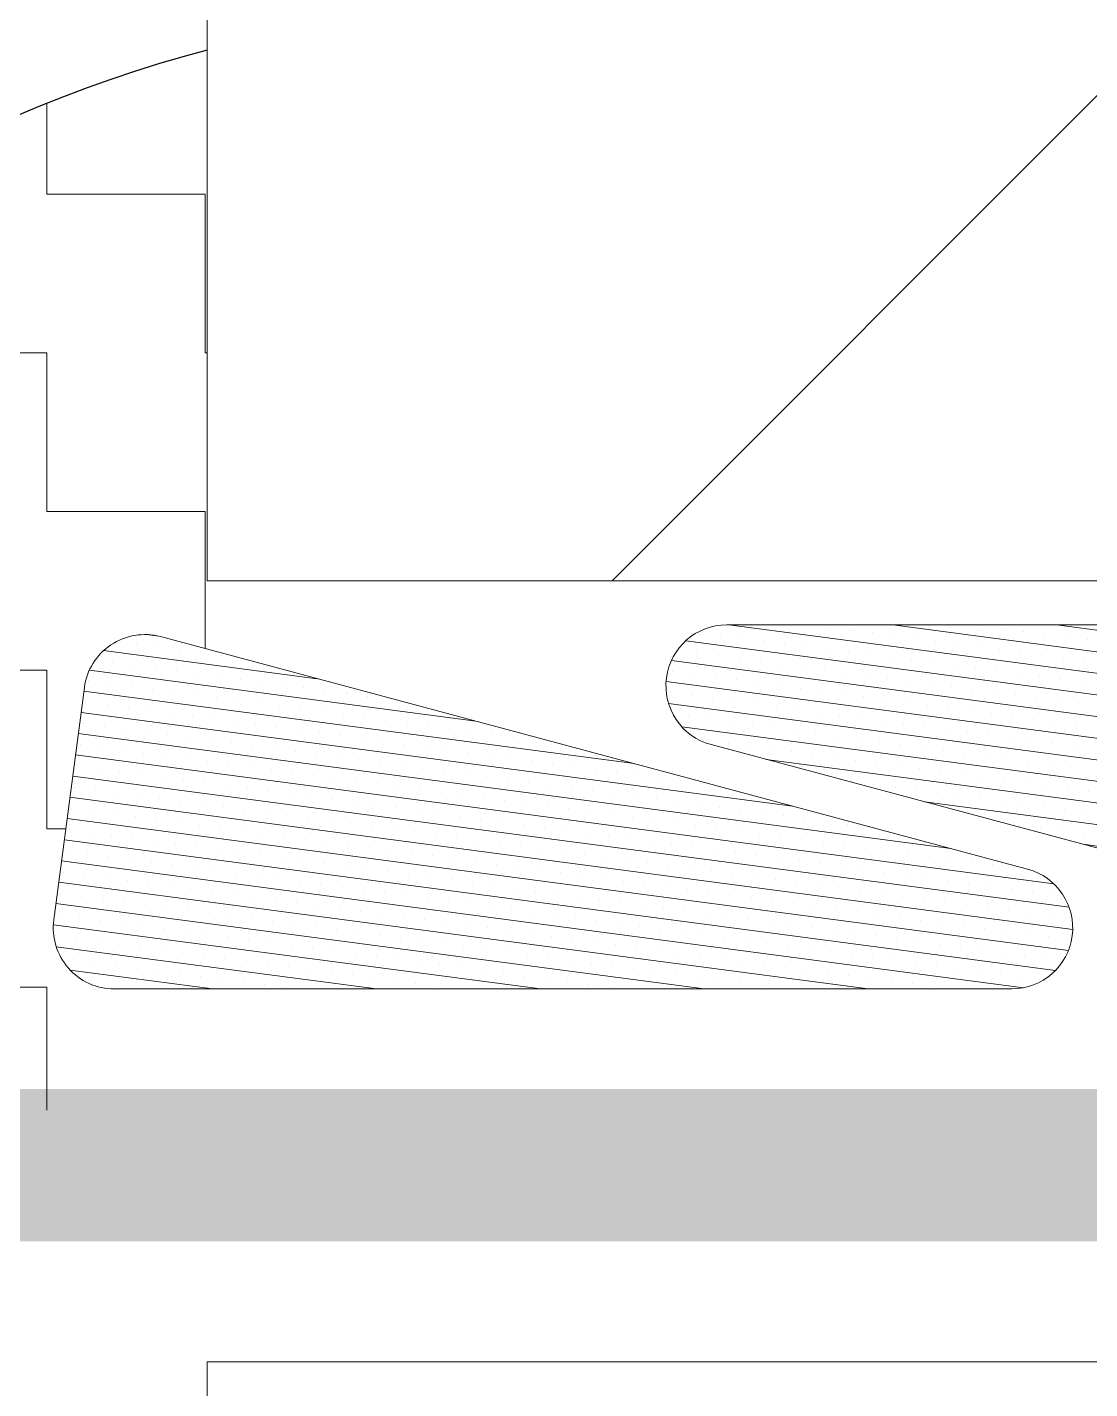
# Model space of a CAD drawing. Header units: inches. Extents: x 0 to 679, y 0 to 93.
# Drawn here: x 634.221 to 634.64, y 91.036 to 91.572 of the extents above; entities that cross this region are included whole.
import ezdxf

# ---------------------------------------------------------------- set-up
doc = ezdxf.new("R2010")
doc.units = ezdxf.units.IN
doc.header["$MEASUREMENT"] = 0
doc.layers.get('Defpoints').update_dxf_attribs({"color": 103})
doc.layers.add('BP Mastic', color=191, linetype='Continuous', lineweight=0)
doc.layers.add('BP Others', color=190, linetype='Continuous', lineweight=0)
doc.layers.add('BP Metal', color=7, linetype='Continuous', true_color=0x803345)

# ---------------------------------------------------------------- blocks, each defined once
blk = doc.blocks.new('*X21')
at = {"color": 0}
for p, q in [((15.30407454357389, 19.6027871370416), (15.56126293036991, 19.63664663051377)), ((15.3052217464352, 19.59407326618967), (15.62859855359245, 19.63664663051376)), ((15.30636894929651, 19.58535939533776), (15.69593417681493, 19.63664663051376)), ((15.5836014356196, 19.63515509901765), (15.5836014356196, 19.63515509901765)), ((15.59231530647152, 19.63630230187896), (15.59231530647152, 19.63630230187896)), ((15.65445960529627, 19.63561885105619), (15.65445960529627, 19.63561885105619)), ((15.30751615215781, 19.57664552448584), (15.71359481854797, 19.63010679513306)), ((15.54874595221193, 19.63056628757242), (15.54874595221193, 19.63056628757242)), ((15.55745982306385, 19.63171349043373), (15.55745982306385, 19.63171349043373)), ((15.56617369391577, 19.63286069329504), (15.56617369391577, 19.63286069329504)), ((15.57488756476769, 19.63400789615634), (15.57488756476769, 19.63400789615634)), ((15.61089025103667, 19.62988283674965), (15.61089025103667, 19.62988283674965)), ((15.61960412188859, 19.63103003961096), (15.61960412188859, 19.63103003961096)), ((15.62831799274051, 19.63217724247227), (15.62831799274051, 19.63217724247227)), ((15.63703186359243, 19.63332444533358), (15.63703186359243, 19.63332444533358)), ((15.64574573444435, 19.63447164819489), (15.64574573444435, 19.63447164819489)), ((15.68174842071333, 19.6303465887882), (15.68174842071333, 19.6303465887882)), ((15.69046229156525, 19.63149379164951), (15.69046229156525, 19.63149379164951)), ((15.69917616241717, 19.63264099451082), (15.69917616241717, 19.63264099451082)), ((15.70789003326909, 19.63378819737213), (15.70789003326909, 19.63378819737213)), ((15.93002014578243, 19.6320050210831), (15.93496737121611, 19.63265633566757)), ((15.56732089677708, 19.62414682244312), (15.56732089677708, 19.62414682244312)), ((15.576034767629, 19.62529402530442), (15.576034767629, 19.62529402530442)), ((15.58474863848092, 19.62644122816573), (15.58474863848092, 19.62644122816573)), ((15.59346250933283, 19.62758843102704), (15.59346250933283, 19.62758843102704)), ((15.60217638018475, 19.62873563388835), (15.60217638018475, 19.62873563388835)), ((15.63817906645374, 19.62461057448166), (15.63817906645374, 19.62461057448166)), ((15.64689293730565, 19.62575777734297), (15.64689293730565, 19.62575777734297)), ((15.65560680815757, 19.62690498020428), (15.65560680815757, 19.62690498020428)), ((15.66432067900949, 19.62805218306559), (15.66432067900949, 19.62805218306559)), ((15.67303454986141, 19.6291993859269), (15.67303454986141, 19.6291993859269)), ((15.7090372361304, 19.62507432652021), (15.7090372361304, 19.62507432652021)), ((15.8648880738285, 19.61456531816347), (15.95261454376066, 19.62611472703457)), ((15.9041840034565, 19.62417117691331), (15.9041840034565, 19.62417117691331)), ((15.91289787430842, 19.62531837977462), (15.91289787430842, 19.62531837977462)), ((15.92161174516034, 19.62646558263592), (15.92161174516034, 19.62646558263592)), ((15.93032561601226, 19.62761278549723), (15.93032561601226, 19.62761278549723)), ((15.93903948686418, 19.62875998835854), (15.93903948686418, 19.62875998835854)), ((15.30866335501912, 19.56793165363392), (15.71948350163897, 19.62201715199565)), ((15.54989315507324, 19.6218524167205), (15.54989315507324, 19.6218524167205)), ((15.55860702592516, 19.62299961958181), (15.55860702592516, 19.62299961958181)), ((15.59460971219414, 19.61887456017513), (15.59460971219414, 19.61887456017513)), ((15.60332358304606, 19.62002176303643), (15.60332358304606, 19.62002176303643)), ((15.61203745389798, 19.62116896589774), (15.61203745389798, 19.62116896589774)), ((15.6207513247499, 19.62231616875905), (15.6207513247499, 19.62231616875905)), ((15.62946519560182, 19.62346337162036), (15.62946519560182, 19.62346337162036)), ((15.6654678818708, 19.61933831221367), (15.6654678818708, 19.61933831221367)), ((15.67418175272272, 19.62048551507498), (15.67418175272272, 19.62048551507498)), ((15.68289562357464, 19.62163271793628), (15.68289562357464, 19.62163271793628)), ((15.69160949442656, 19.62277992079759), (15.69160949442656, 19.62277992079759)), ((15.70032336527848, 19.6239271236589), (15.70032336527848, 19.6239271236589)), ((15.93147281887357, 19.6188989146453), (15.93147281887357, 19.6188989146453)), ((15.94018668972549, 19.62004611750661), (15.94018668972549, 19.62004611750661)), ((15.94890056057741, 19.62119332036792), (15.94890056057741, 19.62119332036792)), ((15.30981055788043, 19.559217782782), (15.72167149578771, 19.61344030391619)), ((15.55104035793455, 19.61313854586859), (15.55104035793455, 19.61313854586859)), ((15.55975422878647, 19.61428574872989), (15.55975422878647, 19.61428574872989)), ((15.56846809963839, 19.6154329515912), (15.56846809963839, 19.6154329515912)), ((15.5771819704903, 19.61658015445251), (15.5771819704903, 19.61658015445251)), ((15.58589584134222, 19.61772735731382), (15.58589584134222, 19.61772735731382)), ((15.62189852761121, 19.61360229790713), (15.62189852761121, 19.61360229790713)), ((15.63061239846313, 19.61474950076844), (15.63061239846313, 19.61474950076844)), ((15.63932626931505, 19.61589670362974), (15.63932626931505, 19.61589670362974)), ((15.64804014016696, 19.61704390649105), (15.64804014016696, 19.61704390649105)), ((15.65675401101888, 19.61819110935236), (15.65675401101888, 19.61819110935236)), ((15.68404282643595, 19.61291884708436), (15.68404282643595, 19.61291884708436)), ((15.69275669728787, 19.61406604994567), (15.69275669728787, 19.61406604994567)), ((15.70147056813978, 19.61521325280698), (15.70147056813978, 19.61521325280698)), ((15.7101844389917, 19.61636045566829), (15.7101844389917, 19.61636045566829)), ((15.71889830984362, 19.61750765852959), (15.71889830984362, 19.61750765852959)), ((15.7998468563286, 19.59713757645964), (15.95849495244519, 19.61802399455087)), ((15.88790346461398, 19.61316290033876), (15.88790346461398, 19.61316290033876)), ((15.8966173354659, 19.61431010320007), (15.8966173354659, 19.61431010320007)), ((15.90533120631781, 19.61545730606138), (15.90533120631781, 19.61545730606138)), ((15.91404507716973, 19.61660450892269), (15.91404507716973, 19.61660450892269)), ((15.92275894802165, 19.617751711784), (15.92275894802165, 19.617751711784)), ((15.95876163429064, 19.6136266523773), (15.95876163429064, 19.6136266523773)), ((15.57832917335161, 19.60786628360059), (15.57832917335161, 19.60786628360059)), ((15.58704304420353, 19.6090134864619), (15.58704304420353, 19.6090134864619)), ((15.59575691505545, 19.61016068932321), (15.59575691505545, 19.61016068932321)), ((15.60447078590737, 19.61130789218451), (15.60447078590737, 19.61130789218451)), ((15.61318465675929, 19.61245509504582), (15.61318465675929, 19.61245509504582)), ((15.64918734302827, 19.60833003563913), (15.64918734302827, 19.60833003563913)), ((15.65790121388019, 19.60947723850044), (15.65790121388019, 19.60947723850044)), ((15.66661508473211, 19.61062444136175), (15.66661508473211, 19.61062444136175)), ((15.67532895558403, 19.61177164422305), (15.67532895558403, 19.61177164422305)), ((15.71133164185302, 19.60764658481637), (15.71133164185302, 19.60764658481637)), ((15.72004551270494, 19.60879378767768), (15.72004551270494, 19.60879378767768)), ((15.73480563882868, 19.5797098347558), (15.96072148861754, 19.60945222062508)), ((15.84433411035438, 19.60742688603223), (15.84433411035438, 19.60742688603223)), ((15.8530479812063, 19.60857408889353), (15.8530479812063, 19.60857408889353)), ((15.86176185205822, 19.60972129175484), (15.86176185205822, 19.60972129175484)), ((15.87047572291014, 19.61086849461615), (15.87047572291014, 19.61086849461615)), ((15.87918959376206, 19.61201569747746), (15.87918959376206, 19.61201569747746)), ((15.91519228003105, 19.60789063807076), (15.91519228003105, 19.60789063807076)), ((15.92390615088297, 19.60903784093206), (15.92390615088297, 19.60903784093206)), ((15.93262002173488, 19.61018504379337), (15.93262002173488, 19.61018504379337)), ((15.9413338925868, 19.61133224665468), (15.9413338925868, 19.61133224665468)), ((15.95004776343872, 19.61247944951599), (15.95004776343872, 19.61247944951599)), ((15.31095776074174, 19.55050391193009), (15.72067599559882, 19.60444434085612)), ((15.55218756079586, 19.60442467501667), (15.55218756079586, 19.60442467501667)), ((15.56090143164778, 19.60557187787797), (15.56090143164778, 19.60557187787797)), ((15.5696153024997, 19.60671908073928), (15.5696153024997, 19.60671908073928)), ((15.60561798876868, 19.60259402133259), (15.60561798876868, 19.60259402133259)), ((15.6143318596206, 19.6037412241939), (15.6143318596206, 19.6037412241939)), ((15.62304573047252, 19.60488842705521), (15.62304573047252, 19.60488842705521)), ((15.63175960132443, 19.60603562991652), (15.63175960132443, 19.60603562991652)), ((15.64047347217635, 19.60718283277782), (15.64047347217635, 19.60718283277782)), ((15.66776228759342, 19.60191057050983), (15.66776228759342, 19.60191057050983)), ((15.67647615844534, 19.60305777337114), (15.67647615844534, 19.60305777337114)), ((15.68519002929726, 19.60420497623245), (15.68519002929726, 19.60420497623245)), ((15.69390390014918, 19.60535217909375), (15.69390390014918, 19.60535217909375)), ((15.7026177710011, 19.60649938195506), (15.7026177710011, 19.60649938195506)), ((15.83562023950246, 19.60627968317092), (15.83562023950246, 19.60627968317092)), ((15.87162292577145, 19.60215462376422), (15.87162292577145, 19.60215462376422)), ((15.88033679662337, 19.60330182662553), (15.88033679662337, 19.60330182662553)), ((15.88905066747529, 19.60444902948683), (15.88905066747529, 19.60444902948683)), ((15.89776453832721, 19.60559623234814), (15.89776453832721, 19.60559623234814)), ((15.90647840917913, 19.60674343520945), (15.90647840917913, 19.60674343520945)), ((15.94248109544812, 19.60261837580276), (15.94248109544812, 19.60261837580276)), ((15.95119496630003, 19.60376557866406), (15.95119496630003, 19.60376557866406)), ((15.95990883715195, 19.60491278152537), (15.95990883715195, 19.60491278152537)), ((15.56204863450908, 19.59685800702605), (15.56204863450908, 19.59685800702605)), ((15.570762505361, 19.59800520988736), (15.570762505361, 19.59800520988736)), ((15.57947637621292, 19.59915241274867), (15.57947637621292, 19.59915241274867)), ((15.58819024706484, 19.60029961560998), (15.58819024706484, 19.60029961560998)), ((15.59690411791676, 19.60144681847128), (15.59690411791676, 19.60144681847128)), ((15.62419293333383, 19.59617455620329), (15.62419293333383, 19.59617455620329)), ((15.63290680418575, 19.5973217590646), (15.63290680418575, 19.5973217590646)), ((15.64162067503767, 19.59846896192591), (15.64162067503767, 19.59846896192591)), ((15.65033454588959, 19.59961616478721), (15.65033454588959, 19.59961616478721)), ((15.6590484167415, 19.60076336764852), (15.6590484167415, 19.60076336764852)), ((15.66976442132881, 19.56228209305197), (15.96186869147885, 19.60073834977317)), ((15.69505110301049, 19.59663830824184), (15.69505110301049, 19.59663830824184)), ((15.70376497386241, 19.59778551110314), (15.70376497386241, 19.59778551110314)), ((15.71247884471432, 19.59893271396445), (15.71247884471432, 19.59893271396445)), ((15.82805357151186, 19.59641860945768), (15.82805357151186, 19.59641860945768)), ((15.83676744236378, 19.59756581231899), (15.83676744236378, 19.59756581231899)), ((15.8454813132157, 19.59871301518029), (15.8454813132157, 19.59871301518029)), ((15.85419518406762, 19.5998602180416), (15.85419518406762, 19.5998602180416)), ((15.86290905491953, 19.60100742090291), (15.86290905491953, 19.60100742090291)), ((15.89891174118852, 19.59688236149622), (15.89891174118852, 19.59688236149622)), ((15.90762561204044, 19.59802956435752), (15.90762561204044, 19.59802956435752)), ((15.91633948289236, 19.59917676721883), (15.91633948289236, 19.59917676721883)), ((15.92505335374428, 19.60032397008014), (15.92505335374428, 19.60032397008014)), ((15.9337672245962, 19.60147117294145), (15.9337672245962, 19.60147117294145)), ((15.96105604001326, 19.59619891067344), (15.96105604001326, 19.59619891067344)), ((15.31210496360305, 19.54179004107817), (15.71526866341441, 19.59486754909491)), ((15.55333476365717, 19.59571080416475), (15.55333476365717, 19.59571080416475)), ((15.58933744992615, 19.59158574475806), (15.58933744992615, 19.59158574475806)), ((15.59805132077807, 19.59273294761937), (15.59805132077807, 19.59273294761937)), ((15.6047232038289, 19.54485435134813), (15.96301589434016, 19.59202447892125)), ((15.60676519162999, 19.59388015048068), (15.60676519162999, 19.59388015048068)), ((15.61547906248191, 19.59502735334198), (15.61547906248191, 19.59502735334198)), ((15.65148174875089, 19.5909022939353), (15.65148174875089, 19.5909022939353)), ((15.66019561960281, 19.59204949679661), (15.66019561960281, 19.59204949679661)), ((15.66890949045473, 19.59319669965791), (15.66890949045473, 19.59319669965791)), ((15.67762336130665, 19.59434390251922), (15.67762336130665, 19.59434390251922)), ((15.68633723215857, 19.59549110538053), (15.68633723215857, 19.59549110538053)), ((15.78448421725227, 19.59068259515114), (15.78448421725227, 19.59068259515114)), ((15.79319808810418, 19.59182979801245), (15.79319808810418, 19.59182979801245)), ((15.8019119589561, 19.59297700087376), (15.8019119589561, 19.59297700087376)), ((15.81062582980802, 19.59412420373506), (15.81062582980802, 19.59412420373506)), ((15.81933970065994, 19.59527140659637), (15.81933970065994, 19.59527140659637)), ((15.85534238692893, 19.59114634718968), (15.85534238692893, 19.59114634718968)), ((15.86405625778085, 19.59229355005099), (15.86405625778085, 19.59229355005099)), ((15.87277012863277, 19.59344075291229), (15.87277012863277, 19.59344075291229)), ((15.88148399948468, 19.5945879557736), (15.88148399948468, 19.5945879557736)), ((15.8901978703366, 19.59573515863491), (15.8901978703366, 19.59573515863491)), ((15.91748668575367, 19.5904628963669), (15.91748668575367, 19.5904628963669)), ((15.92620055660559, 19.59161009922821), (15.92620055660559, 19.59161009922821)), ((15.93491442745751, 19.59275730208952), (15.93491442745751, 19.59275730208952)), ((15.94362829830943, 19.59390450495083), (15.94362829830943, 19.59390450495083)), ((15.95234216916135, 19.59505170781214), (15.95234216916135, 19.59505170781214)), ((15.55448196651848, 19.58699693331283), (15.55448196651848, 19.58699693331283)), ((15.5631958373704, 19.58814413617414), (15.5631958373704, 19.58814413617414)), ((15.57190970822232, 19.58929133903544), (15.57190970822232, 19.58929133903544)), ((15.58062357907423, 19.59043854189675), (15.58062357907423, 19.59043854189675)), ((15.6079123944913, 19.58516627962876), (15.6079123944913, 19.58516627962876)), ((15.61662626534322, 19.58631348249007), (15.61662626534322, 19.58631348249007)), ((15.62534013619514, 19.58746068535137), (15.62534013619514, 19.58746068535137)), ((15.63405400704706, 19.58860788821268), (15.63405400704706, 19.58860788821268)), ((15.64276787789897, 19.58975509107399), (15.64276787789897, 19.58975509107399)), ((15.67877056416796, 19.5856300316673), (15.67877056416796, 19.5856300316673)), ((15.68748443501988, 19.58677723452861), (15.68748443501988, 19.58677723452861)), ((15.69619830587179, 19.58792443738992), (15.69619830587179, 19.58792443738992)), ((15.70491217672371, 19.58907164025123), (15.70491217672371, 19.58907164025123)), ((15.77577034640035, 19.58953539228983), (15.77577034640035, 19.58953539228983)), ((15.81177303266933, 19.58541033288314), (15.81177303266933, 19.58541033288314)), ((15.82048690352125, 19.58655753574445), (15.82048690352125, 19.58655753574445)), ((15.82920077437317, 19.58770473860575), (15.82920077437317, 19.58770473860575)), ((15.83791464522509, 19.58885194146706), (15.83791464522509, 19.58885194146706)), ((15.84662851607701, 19.58999914432837), (15.84662851607701, 19.58999914432837)), ((15.882631202346, 19.58587408492167), (15.882631202346, 19.58587408492167)), ((15.89134507319791, 19.58702128778298), (15.89134507319791, 19.58702128778298)), ((15.90005894404983, 19.58816849064429), (15.90005894404983, 19.58816849064429)), ((15.90877281490175, 19.5893156935056), (15.90877281490175, 19.5893156935056)), ((15.94477550117074, 19.5851906340989), (15.94477550117074, 19.5851906340989)), ((15.95348937202266, 19.5863378369602), (15.95348937202266, 19.5863378369602)), ((15.96220324287458, 19.58748503982151), (15.96220324287458, 19.58748503982151)), ((15.31325216646436, 19.53307617022625), (15.6805802770044, 19.58143583341291)), ((15.56251564562609, 19.53043271791982), (15.96416309720147, 19.58331060806933)), ((15.56434304023171, 19.57943026532222), (15.56434304023171, 19.57943026532222)), ((15.57305691108362, 19.58057746818353), (15.57305691108362, 19.58057746818353)), ((15.58177078193554, 19.58172467104484), (15.58177078193554, 19.58172467104484)), ((15.59048465278746, 19.58287187390614), (15.59048465278746, 19.58287187390614)), ((15.59919852363938, 19.58401907676745), (15.59919852363938, 19.58401907676745)), ((15.63520120990836, 19.57989401736076), (15.63520120990836, 19.57989401736076)), ((15.64391508076028, 19.58104122022207), (15.64391508076028, 19.58104122022207)), ((15.6526289516122, 19.58218842308338), (15.6526289516122, 19.58218842308338)), ((15.66134282246412, 19.58333562594469), (15.66134282246412, 19.58333562594469)), ((15.67005669331604, 19.584482828806), (15.67005669331604, 19.584482828806)), ((15.76820367840974, 19.5796743185766), (15.76820367840974, 19.5796743185766)), ((15.77691754926166, 19.58082152143791), (15.77691754926166, 19.58082152143791)), ((15.78563142011358, 19.58196872429922), (15.78563142011358, 19.58196872429922)), ((15.7943452909655, 19.58311592716052), (15.7943452909655, 19.58311592716052)), ((15.80305916181742, 19.58426313002183), (15.80305916181742, 19.58426313002183)), ((15.8390618480864, 19.58013807061513), (15.8390618480864, 19.58013807061513)), ((15.84777571893832, 19.58128527347644), (15.84777571893832, 19.58128527347644)), ((15.85648958979024, 19.58243247633775), (15.85648958979024, 19.58243247633775)), ((15.86520346064216, 19.58357967919906), (15.86520346064216, 19.58357967919906)), ((15.87391733149408, 19.58472688206037), (15.87391733149408, 19.58472688206037)), ((15.90120614691115, 19.57945461979236), (15.90120614691115, 19.57945461979236)), ((15.90992001776307, 19.58060182265367), (15.90992001776307, 19.58060182265367)), ((15.91863388861498, 19.58174902551497), (15.91863388861498, 19.58174902551497)), ((15.9273477594669, 19.58289622837628), (15.9273477594669, 19.58289622837628)), ((15.93606163031882, 19.58404343123759), (15.93606163031882, 19.58404343123759)), ((15.55562916937979, 19.57828306246091), (15.55562916937979, 19.57828306246091)), ((15.55616635714818, 19.52073191525995), (15.96531030006278, 19.57459673721741)), ((15.59163185564877, 19.57415800305423), (15.59163185564877, 19.57415800305423)), ((15.60034572650069, 19.57530520591553), (15.60034572650069, 19.57530520591553)), ((15.60905959735261, 19.57645240877684), (15.60905959735261, 19.57645240877684)), ((15.61777346820453, 19.57759961163815), (15.61777346820453, 19.57759961163815)), ((15.62648733905644, 19.57874681449946), (15.62648733905644, 19.57874681449946)), ((15.72463432415015, 19.57393830427006), (15.72463432415015, 19.57393830427006)), ((15.73334819500207, 19.57508550713137), (15.73334819500207, 19.57508550713137)), ((15.74206206585398, 19.57623270999268), (15.74206206585398, 19.57623270999268)), ((15.7507759367059, 19.57737991285398), (15.7507759367059, 19.57737991285398)), ((15.75948980755782, 19.57852711571529), (15.75948980755782, 19.57852711571529)), ((15.79549249382681, 19.5744020563086), (15.79549249382681, 19.5744020563086)), ((15.80420636467873, 19.5755492591699), (15.80420636467873, 19.5755492591699)), ((15.81292023553065, 19.57669646203121), (15.81292023553065, 19.57669646203121)), ((15.82163410638256, 19.57784366489252), (15.82163410638256, 19.57784366489252)), ((15.83034797723448, 19.57899086775383), (15.83034797723448, 19.57899086775383)), ((15.85763679265155, 19.57371860548582), (15.85763679265155, 19.57371860548582)), ((15.86635066350347, 19.57486580834713), (15.86635066350347, 19.57486580834713)), ((15.87506453435539, 19.57601301120843), (15.87506453435539, 19.57601301120843)), ((15.88377840520731, 19.57716021406974), (15.88377840520731, 19.57716021406974)), ((15.89249227605923, 19.57830741693105), (15.89249227605923, 19.57830741693105)), ((15.92849496232821, 19.57418235752436), (15.92849496232821, 19.57418235752436)), ((15.93720883318013, 19.57532956038567), (15.93720883318013, 19.57532956038567)), ((15.94592270403205, 19.57647676324698), (15.94592270403205, 19.57647676324698)), ((15.95463657488397, 19.57762396610829), (15.95463657488397, 19.57762396610829)), ((15.96335044573589, 19.5787711689696), (15.96335044573589, 19.5787711689696)), ((15.54806250138918, 19.56842198874769), (15.54806250138918, 19.56842198874769)), ((15.55677637224109, 19.56956919160899), (15.55677637224109, 19.56956919160899)), ((15.56549024309301, 19.5707163944703), (15.56549024309301, 19.5707163944703)), ((15.57420411394493, 19.57186359733161), (15.57420411394493, 19.57186359733161)), ((15.58291798479685, 19.57301080019292), (15.58291798479685, 19.57301080019292)), ((15.61892067106584, 19.56888574078623), (15.61892067106584, 19.56888574078623)), ((15.62763454191775, 19.57003294364753), (15.62763454191775, 19.57003294364753)), ((15.63634841276967, 19.57118014650884), (15.63634841276967, 19.57118014650884)), ((15.64506228362159, 19.57232734937015), (15.64506228362159, 19.57232734937015)), ((15.70720658244631, 19.57164389854745), (15.70720658244631, 19.57164389854745)), ((15.71592045329823, 19.57279110140875), (15.71592045329823, 19.57279110140875)), ((15.75192313956721, 19.56866604200206), (15.75192313956721, 19.56866604200206)), ((15.76063701041913, 19.56981324486337), (15.76063701041913, 19.56981324486337)), ((15.76935088127105, 19.57096044772467), (15.76935088127105, 19.57096044772467)), ((15.77806475212297, 19.57210765058598), (15.77806475212297, 19.57210765058598)), ((15.78677862297489, 19.57325485344729), (15.78677862297489, 19.57325485344729)), ((15.82278130924388, 19.56912979404059), (15.82278130924388, 19.56912979404059)), ((15.8314951800958, 19.5702769969019), (15.8314951800958, 19.5702769969019)), ((15.84020905094772, 19.5714241997632), (15.84020905094772, 19.5714241997632)), ((15.84892292179963, 19.57257140262451), (15.84892292179963, 19.57257140262451)), ((15.88492560806862, 19.56844634321783), (15.88492560806862, 19.56844634321783)), ((15.89363947892054, 19.56959354607913), (15.89363947892054, 19.56959354607913)), ((15.90235334977246, 19.57074074894044), (15.90235334977246, 19.57074074894044)), ((15.91106722062437, 19.57188795180175), (15.91106722062437, 19.57188795180175)), ((15.91978109147629, 19.57303515466306), (15.91978109147629, 19.57303515466306)), ((15.95578377774528, 19.56891009525637), (15.95578377774528, 19.56891009525637)), ((15.9644976485972, 19.57005729811768), (15.9644976485972, 19.57005729811768)), ((15.31439936932567, 19.52436229937433), (15.61553905950448, 19.56400809170906)), ((15.55469573059038, 19.51167340062675), (15.96645750292409, 19.56588286636549)), ((15.57535131680624, 19.56314972647969), (15.57535131680624, 19.56314972647969)), ((15.58406518765816, 19.56429692934099), (15.58406518765816, 19.56429692934099)), ((15.59277905851008, 19.5654441322023), (15.59277905851008, 19.5654441322023)), ((15.601492929362, 19.56659133506361), (15.601492929362, 19.56659133506361)), ((15.61020680021392, 19.56773853792492), (15.61020680021392, 19.56773853792492)), ((15.70835378530762, 19.56293002769552), (15.70835378530762, 19.56293002769552)), ((15.71706765615954, 19.56407723055683), (15.71706765615954, 19.56407723055683)), ((15.72578152701146, 19.56522443341813), (15.72578152701146, 19.56522443341813)), ((15.73449539786338, 19.56637163627944), (15.73449539786338, 19.56637163627944)), ((15.7432092687153, 19.56751883914075), (15.7432092687153, 19.56751883914075)), ((15.77921195498428, 19.56339377973405), (15.77921195498428, 19.56339377973405)), ((15.7879258258362, 19.56454098259536), (15.7879258258362, 19.56454098259536)), ((15.79663969668812, 19.56568818545666), (15.79663969668812, 19.56568818545666)), ((15.80535356754004, 19.56683538831797), (15.80535356754004, 19.56683538831797)), ((15.81406743839196, 19.56798259117928), (15.81406743839196, 19.56798259117928)), ((15.84135625380902, 19.56271032891129), (15.84135625380902, 19.56271032891129)), ((15.85007012466094, 19.56385753177259), (15.85007012466094, 19.56385753177259)), ((15.85878399551286, 19.5650047346339), (15.85878399551286, 19.5650047346339)), ((15.86749786636478, 19.56615193749521), (15.86749786636478, 19.56615193749521)), ((15.8762117372167, 19.56729914035652), (15.8762117372167, 19.56729914035652)), ((15.91221442348568, 19.56317408094984), (15.91221442348568, 19.56317408094984)), ((15.9209282943376, 19.56432128381114), (15.9209282943376, 19.56432128381114)), ((15.92964216518952, 19.56546848667245), (15.92964216518952, 19.56546848667245)), ((15.93835603604144, 19.56661568953376), (15.93835603604144, 19.56661568953376)), ((15.94706990689336, 19.56776289239507), (15.94706990689336, 19.56776289239507)), ((15.54920970425048, 19.55970811789576), (15.54920970425048, 19.55970811789576)), ((15.55645286965865, 19.50303982939985), (15.9676047057854, 19.55716899551357)), ((15.5579235751024, 19.56085532075707), (15.5579235751024, 19.56085532075707)), ((15.56663744595432, 19.56200252361838), (15.56663744595432, 19.56200252361838)), ((15.66478443104803, 19.55719401338898), (15.66478443104803, 19.55719401338898)), ((15.67349830189995, 19.55834121625029), (15.67349830189995, 19.55834121625029)), ((15.68221217275186, 19.5594884191116), (15.68221217275186, 19.5594884191116)), ((15.69092604360378, 19.5606356219729), (15.69092604360378, 19.5606356219729)), ((15.6996399144557, 19.56178282483421), (15.6996399144557, 19.56178282483421)), ((15.73564260072469, 19.55765776542751), (15.73564260072469, 19.55765776542751)), ((15.74435647157661, 19.55880496828882), (15.74435647157661, 19.55880496828882)), ((15.75307034242853, 19.55995217115013), (15.75307034242853, 19.55995217115013)), ((15.76178421328045, 19.56109937401143), (15.76178421328045, 19.56109937401143)), ((15.77049808413236, 19.56224657687274), (15.77049808413236, 19.56224657687274)), ((15.79778689954943, 19.55697431460475), (15.79778689954943, 19.55697431460475)), ((15.80650077040135, 19.55812151746606), (15.80650077040135, 19.55812151746606)), ((15.81521464125327, 19.55926872032736), (15.81521464125327, 19.55926872032736)), ((15.82392851210519, 19.56041592318867), (15.82392851210519, 19.56041592318867)), ((15.83264238295711, 19.56156312604998), (15.83264238295711, 19.56156312604998)), ((15.86864506922609, 19.5574380666433), (15.86864506922609, 19.5574380666433)), ((15.87735894007801, 19.5585852695046), (15.87735894007801, 19.5585852695046)), ((15.88607281092993, 19.55973247236591), (15.88607281092993, 19.55973247236591)), ((15.89478668178185, 19.56087967522722), (15.89478668178185, 19.56087967522722)), ((15.90350055263377, 19.56202687808853), (15.90350055263377, 19.56202687808853)), ((15.93950323890275, 19.55790181868183), (15.93950323890275, 19.55790181868183)), ((15.94821710975467, 19.55904902154314), (15.94821710975467, 19.55904902154314)), ((15.95693098060659, 19.56019622440445), (15.95693098060659, 19.56019622440445)), ((15.96564485145851, 19.56134342726576), (15.96564485145851, 19.56134342726576)), ((15.55907077796371, 19.55214144990515), (15.55907077796371, 19.55214144990515)), ((15.56778464881563, 19.55328865276646), (15.56778464881563, 19.55328865276646)), ((15.57649851966755, 19.55443585562777), (15.57649851966755, 19.55443585562777)), ((15.63864281849227, 19.55375240480506), (15.63864281849227, 19.55375240480506)), ((15.64735668934419, 19.55489960766636), (15.64735668934419, 19.55489960766636)), ((15.65607056019611, 19.55604681052767), (15.65607056019611, 19.55604681052767)), ((15.6920732464651, 19.55192175112097), (15.6920732464651, 19.55192175112097)), ((15.70078711731701, 19.55306895398228), (15.70078711731701, 19.55306895398228)), ((15.70950098816893, 19.55421615684359), (15.70950098816893, 19.55421615684359)), ((15.71821485902085, 19.5553633597049), (15.71821485902085, 19.5553633597049)), ((15.72692872987277, 19.5565105625662), (15.72692872987277, 19.5565105625662)), ((15.76293141614176, 19.55238550315952), (15.76293141614176, 19.55238550315952)), ((15.77164528699367, 19.55353270602082), (15.77164528699367, 19.55353270602082)), ((15.78035915784559, 19.55467990888213), (15.78035915784559, 19.55467990888213)), ((15.78907302869751, 19.55582711174344), (15.78907302869751, 19.55582711174344)), ((15.8250757149665, 19.55170205233676), (15.8250757149665, 19.55170205233676)), ((15.83378958581842, 19.55284925519807), (15.83378958581842, 19.55284925519807)), ((15.84250345667033, 19.55399645805937), (15.84250345667033, 19.55399645805937)), ((15.85121732752225, 19.55514366092068), (15.85121732752225, 19.55514366092068)), ((15.85993119837417, 19.55629086378199), (15.85993119837417, 19.55629086378199)), ((15.89593388464316, 19.5521658043753), (15.89593388464316, 19.5521658043753)), ((15.90464775549508, 19.5533130072366), (15.90464775549508, 19.5533130072366)), ((15.913361626347, 19.55446021009791), (15.913361626347, 19.55446021009791)), ((15.92207549719891, 19.55560741295922), (15.92207549719891, 19.55560741295922)), ((15.93078936805083, 19.55675461582053), (15.93078936805083, 19.55675461582053)), ((15.9580781834679, 19.55148235355253), (15.9580781834679, 19.55148235355253)), ((15.96679205431981, 19.55262955641384), (15.96679205431981, 19.55262955641384)), ((15.31554657218697, 19.51564842852241), (15.5504978420046, 19.54658035000523)), ((15.55035690711179, 19.55099424704385), (15.55035690711179, 19.55099424704385)), ((15.56173236578864, 19.49486998527751), (15.96875190864671, 19.54845512466166)), ((15.6485038922055, 19.54618573681443), (15.6485038922055, 19.54618573681443)), ((15.65721776305742, 19.54733293967574), (15.65721776305742, 19.54733293967574)), ((15.66593163390934, 19.54848014253705), (15.66593163390934, 19.54848014253705)), ((15.67464550476126, 19.54962734539836), (15.67464550476126, 19.54962734539836)), ((15.68335937561318, 19.55077454825966), (15.68335937561318, 19.55077454825966)), ((15.71936206188216, 19.54664948885298), (15.71936206188216, 19.54664948885298)), ((15.72807593273408, 19.54779669171429), (15.72807593273408, 19.54779669171429)), ((15.736789803586, 19.54894389457559), (15.736789803586, 19.54894389457559)), ((15.74550367443792, 19.5500910974369), (15.74550367443792, 19.5500910974369)), ((15.75421754528984, 19.55123830029821), (15.75421754528984, 19.55123830029821)), ((15.7815063607069, 19.54596603803022), (15.7815063607069, 19.54596603803022)), ((15.79022023155882, 19.54711324089153), (15.79022023155882, 19.54711324089153)), ((15.79893410241074, 19.54826044375283), (15.79893410241074, 19.54826044375283)), ((15.80764797326266, 19.54940764661414), (15.80764797326266, 19.54940764661414)), ((15.81636184411458, 19.55055484947545), (15.81636184411458, 19.55055484947545)), ((15.85236453038356, 19.54642979006876), (15.85236453038356, 19.54642979006876)), ((15.86107840123548, 19.54757699293006), (15.86107840123548, 19.54757699293006)), ((15.8697922720874, 19.54872419579137), (15.8697922720874, 19.54872419579137)), ((15.87850614293932, 19.54987139865268), (15.87850614293932, 19.54987139865268)), ((15.88722001379124, 19.55101860151399), (15.88722001379124, 19.55101860151399)), ((15.9145088292083, 19.54574633924599), (15.9145088292083, 19.54574633924599)), ((15.92322270006022, 19.5468935421073), (15.92322270006022, 19.5468935421073)), ((15.93193657091214, 19.54804074496861), (15.93193657091214, 19.54804074496861)), ((15.94065044176406, 19.54918794782992), (15.94065044176406, 19.54918794782992)), ((15.94936431261598, 19.55033515069123), (15.94936431261598, 19.55033515069123)), ((15.60493453794591, 19.54044972250789), (15.60493453794591, 19.54044972250789)), ((15.61364840879783, 19.5415969253692), (15.61364840879783, 19.5415969253692)), ((15.62236227964975, 19.54274412823051), (15.62236227964975, 19.54274412823051)), ((15.63107615050166, 19.54389133109182), (15.63107615050166, 19.54389133109182)), ((15.63979002135358, 19.54503853395313), (15.63979002135358, 19.54503853395313)), ((15.67579270762257, 19.54091347454644), (15.67579270762257, 19.54091347454644)), ((15.68450657847449, 19.54206067740775), (15.68450657847449, 19.54206067740775)), ((15.69322044932641, 19.54320788026905), (15.69322044932641, 19.54320788026905)), ((15.70193432017832, 19.54435508313036), (15.70193432017832, 19.54435508313036)), ((15.71064819103024, 19.54550228599167), (15.71064819103024, 19.54550228599167)), ((15.73793700644731, 19.54023002372368), (15.73793700644731, 19.54023002372368)), ((15.74665087729923, 19.54137722658499), (15.74665087729923, 19.54137722658499)), ((15.75536474815115, 19.5425244294463), (15.75536474815115, 19.5425244294463)), ((15.76407861900307, 19.5436716323076), (15.76407861900307, 19.5436716323076)), ((15.77279248985498, 19.54481883516891), (15.77279248985498, 19.54481883516891)), ((15.80879517612397, 19.54069377576222), (15.80879517612397, 19.54069377576222)), ((15.81750904697589, 19.54184097862353), (15.81750904697589, 19.54184097862353)), ((15.82622291782781, 19.54298818148483), (15.82622291782781, 19.54298818148483)), ((15.83493678867973, 19.54413538434614), (15.83493678867973, 19.54413538434614)), ((15.84365065953165, 19.54528258720745), (15.84365065953165, 19.54528258720745)), ((15.87965334580063, 19.54115752780076), (15.87965334580063, 19.54115752780076)), ((15.88836721665255, 19.54230473066207), (15.88836721665255, 19.54230473066207)), ((15.89708108750446, 19.54345193352338), (15.89708108750446, 19.54345193352338)), ((15.90579495835638, 19.54459913638469), (15.90579495835638, 19.54459913638469)), ((15.94179764462537, 19.540474076978), (15.94179764462537, 19.540474076978)), ((15.95051151547728, 19.54162127983931), (15.95051151547728, 19.54162127983931)), ((15.9592253863292, 19.54276848270062), (15.9592253863292, 19.54276848270062)), ((15.96793925718112, 19.54391568556193), (15.96793925718112, 19.54391568556193)), ((15.57486573200217, 19.48773412276741), (15.96989911150802, 19.53974125380974)), ((15.57879292539015, 19.53700811392397), (15.57879292539015, 19.53700811392397)), ((15.58750679624207, 19.53815531678528), (15.58750679624207, 19.53815531678528)), ((15.59622066709399, 19.53930251964659), (15.59622066709399, 19.53930251964659)), ((15.63222335336297, 19.5351774602399), (15.63222335336297, 19.5351774602399)), ((15.64093722421489, 19.53632466310121), (15.64093722421489, 19.53632466310121)), ((15.64965109506681, 19.53747186596252), (15.64965109506681, 19.53747186596252)), ((15.65836496591873, 19.53861906882382), (15.65836496591873, 19.53861906882382)), ((15.66707883677065, 19.53976627168513), (15.66707883677065, 19.53976627168513)), ((15.70308152303963, 19.53564121227845), (15.70308152303963, 19.53564121227845)), ((15.71179539389155, 19.53678841513976), (15.71179539389155, 19.53678841513976)), ((15.72050926474347, 19.53793561800106), (15.72050926474347, 19.53793561800106)), ((15.72922313559539, 19.53908282086237), (15.72922313559539, 19.53908282086237)), ((15.76522582186438, 19.53495776145568), (15.76522582186438, 19.53495776145568)), ((15.7739396927163, 19.53610496431699), (15.7739396927163, 19.53610496431699)), ((15.78265356356821, 19.53725216717829), (15.78265356356821, 19.53725216717829)), ((15.79136743442013, 19.5383993700396), (15.79136743442013, 19.5383993700396)), ((15.80008130527205, 19.53954657290091), (15.80008130527205, 19.53954657290091)), ((15.83608399154103, 19.53542151349422), (15.83608399154103, 19.53542151349422)), ((15.84479786239295, 19.53656871635553), (15.84479786239295, 19.53656871635553)), ((15.85351173324487, 19.53771591921684), (15.85351173324487, 19.53771591921684)), ((15.86222560409679, 19.53886312207815), (15.86222560409679, 19.53886312207815)), ((15.87093947494871, 19.54001032493946), (15.87093947494871, 19.54001032493946)), ((15.89822829036577, 19.53473806267147), (15.89822829036577, 19.53473806267147)), ((15.90694216121769, 19.53588526553277), (15.90694216121769, 19.53588526553277)), ((15.91565603206961, 19.53703246839408), (15.91565603206961, 19.53703246839408)), ((15.92436990292153, 19.53817967125539), (15.92436990292153, 19.53817967125539)), ((15.93308377377345, 19.5393268741167), (15.93308377377345, 19.5393268741167)), ((15.96908646004243, 19.53520181471001), (15.96908646004243, 19.53520181471001)), ((15.58865399910338, 19.52944144593336), (15.58865399910338, 19.52944144593336)), ((15.5973678699553, 19.53058864879467), (15.5973678699553, 19.53058864879467)), ((15.60608174080722, 19.53173585165598), (15.60608174080722, 19.53173585165598)), ((15.61479561165914, 19.53288305451728), (15.61479561165914, 19.53288305451728)), ((15.62350948251106, 19.53403025737859), (15.62350948251106, 19.53403025737859)), ((15.63863408718328, 19.48726448302019), (15.97104631436933, 19.53102738295782)), ((15.65951216878004, 19.52990519797191), (15.65951216878004, 19.52990519797191)), ((15.66822603963196, 19.53105240083322), (15.66822603963196, 19.53105240083322)), ((15.67693991048388, 19.53219960369453), (15.67693991048388, 19.53219960369453)), ((15.6856537813358, 19.53334680655583), (15.6856537813358, 19.53334680655583)), ((15.69436765218772, 19.53449400941714), (15.69436765218772, 19.53449400941714)), ((15.72165646760478, 19.52922174714914), (15.72165646760478, 19.52922174714914)), ((15.7303703384567, 19.53036895001045), (15.7303703384567, 19.53036895001045)), ((15.73908420930862, 19.53151615287176), (15.73908420930862, 19.53151615287176)), ((15.74779808016054, 19.53266335573306), (15.74779808016054, 19.53266335573306)), ((15.75651195101246, 19.53381055859437), (15.75651195101246, 19.53381055859437)), ((15.79251463728144, 19.52968549918769), (15.79251463728144, 19.52968549918769)), ((15.80122850813336, 19.53083270204899), (15.80122850813336, 19.53083270204899)), ((15.80994237898528, 19.5319799049103), (15.80994237898528, 19.5319799049103)), ((15.8186562498372, 19.53312710777161), (15.8186562498372, 19.53312710777161)), ((15.82737012068911, 19.53427431063292), (15.82737012068911, 19.53427431063292)), ((15.85465893610618, 19.52900204836493), (15.85465893610618, 19.52900204836493)), ((15.8633728069581, 19.53014925122623), (15.8633728069581, 19.53014925122623)), ((15.87208667781002, 19.53129645408754), (15.87208667781002, 19.53129645408754)), ((15.88080054866193, 19.53244365694885), (15.88080054866193, 19.53244365694885)), ((15.88951441951385, 19.53359085981016), (15.88951441951385, 19.53359085981016)), ((15.92551710578284, 19.52946580040347), (15.92551710578284, 19.52946580040347)), ((15.93423097663476, 19.53061300326478), (15.93423097663476, 19.53061300326478)), ((15.94294484748668, 19.53176020612609), (15.94294484748668, 19.53176020612609)), ((15.9516587183386, 19.53290740898739), (15.9516587183386, 19.53290740898739)), ((15.96037258919051, 19.5340546118487), (15.96037258919051, 19.5340546118487)), ((15.56251238654762, 19.52599983734944), (15.56251238654762, 19.52599983734944)), ((15.57122625739954, 19.52714704021075), (15.57122625739954, 19.52714704021075)), ((15.57994012825146, 19.52829424307205), (15.57994012825146, 19.52829424307205)), ((15.61594281452045, 19.52416918366537), (15.61594281452045, 19.52416918366537)), ((15.62465668537236, 19.52531638652668), (15.62465668537236, 19.52531638652668)), ((15.63337055622428, 19.52646358938799), (15.63337055622428, 19.52646358938799)), ((15.6420844270762, 19.52761079224929), (15.6420844270762, 19.52761079224929)), ((15.65079829792812, 19.5287579951106), (15.65079829792812, 19.5287579951106)), ((15.67808711334519, 19.5234857328426), (15.67808711334519, 19.5234857328426)), ((15.68680098419711, 19.52463293570391), (15.68680098419711, 19.52463293570391)), ((15.69551485504903, 19.52578013856522), (15.69551485504903, 19.52578013856522)), ((15.70422872590095, 19.52692734142652), (15.70422872590095, 19.52692734142652)), ((15.71294259675286, 19.52807454428783), (15.71294259675286, 19.52807454428783)), ((15.74894528302185, 19.52394948488115), (15.74894528302185, 19.52394948488115)), ((15.75765915387376, 19.52509668774245), (15.75765915387376, 19.52509668774245)), ((15.76637302472568, 19.52624389060376), (15.76637302472568, 19.52624389060376)), ((15.7750868955776, 19.52739109346507), (15.7750868955776, 19.52739109346507)), ((15.78380076642952, 19.52853829632638), (15.78380076642952, 19.52853829632638)), ((15.8198034526985, 19.5244132369197), (15.8198034526985, 19.5244132369197)), ((15.82851732355042, 19.525560439781), (15.82851732355042, 19.525560439781)), ((15.83723119440234, 19.52670764264231), (15.83723119440234, 19.52670764264231)), ((15.84594506525426, 19.52785484550362), (15.84594506525426, 19.52785484550362)), ((15.88194775152325, 19.52372978609693), (15.88194775152325, 19.52372978609693)), ((15.89066162237516, 19.52487698895824), (15.89066162237516, 19.52487698895824)), ((15.89937549322708, 19.52602419181955), (15.89937549322708, 19.52602419181955)), ((15.908089364079, 19.52717139468086), (15.908089364079, 19.52717139468086)), ((15.91680323493092, 19.52831859754216), (15.91680323493092, 19.52831859754216)), ((15.9528059211999, 19.52419353813549), (15.9528059211999, 19.52419353813549)), ((15.96151979205182, 19.5253407409968), (15.96151979205182, 19.5253407409968)), ((15.97023366290374, 19.5264879438581), (15.97023366290374, 19.5264879438581)), ((15.57237346026085, 19.51843316935883), (15.57237346026085, 19.51843316935883)), ((15.58108733111277, 19.51958037222014), (15.58108733111277, 19.51958037222014)), ((15.58980120196469, 19.52072757508145), (15.58980120196469, 19.52072757508145)), ((15.59851507281661, 19.52187477794276), (15.59851507281661, 19.52187477794276)), ((15.60722894366853, 19.52302198080406), (15.60722894366853, 19.52302198080406)), ((15.64323162993751, 19.51889692139737), (15.64323162993751, 19.51889692139737)), ((15.65194550078943, 19.52004412425868), (15.65194550078943, 19.52004412425868)), ((15.66065937164135, 19.52119132711999), (15.66065937164135, 19.52119132711999)), ((15.66937324249327, 19.52233852998129), (15.66937324249327, 19.52233852998129)), ((15.70537592876225, 19.51821347057461), (15.70537592876225, 19.51821347057461)), ((15.70596971040584, 19.48726448302019), (15.97219351723064, 19.5223135121059)), ((15.71408979961417, 19.51936067343592), (15.71408979961417, 19.51936067343592)), ((15.72280367046609, 19.52050787629722), (15.72280367046609, 19.52050787629722)), ((15.73151754131801, 19.52165507915853), (15.73151754131801, 19.52165507915853)), ((15.74023141216993, 19.52280228201984), (15.74023141216993, 19.52280228201984)), ((15.77623409843891, 19.51867722261316), (15.77623409843891, 19.51867722261316)), ((15.78494796929083, 19.51982442547446), (15.78494796929083, 19.51982442547446)), ((15.79366184014275, 19.52097162833577), (15.79366184014275, 19.52097162833577)), ((15.80237571099467, 19.52211883119708), (15.80237571099467, 19.52211883119708)), ((15.81108958184658, 19.52326603405839), (15.81108958184658, 19.52326603405839)), ((15.83837839726365, 19.51799377179039), (15.83837839726365, 19.51799377179039)), ((15.84709226811557, 19.5191409746517), (15.84709226811557, 19.5191409746517)), ((15.85580613896749, 19.52028817751301), (15.85580613896749, 19.52028817751301)), ((15.86452000981941, 19.52143538037432), (15.86452000981941, 19.52143538037432)), ((15.87323388067133, 19.52258258323563), (15.87323388067133, 19.52258258323563)), ((15.90923656694031, 19.51845752382895), (15.90923656694031, 19.51845752382895)), ((15.91795043779222, 19.51960472669026), (15.91795043779222, 19.51960472669026)), ((15.92666430864414, 19.52075192955157), (15.92666430864414, 19.52075192955157)), ((15.93537817949606, 19.52189913241287), (15.93537817949606, 19.52189913241287)), ((15.94409205034798, 19.52304633527418), (15.94409205034798, 19.52304633527418)), ((15.56365958940893, 19.51728596649752), (15.56365958940893, 19.51728596649752)), ((15.59966227567792, 19.51316090709083), (15.59966227567792, 19.51316090709083)), ((15.60837614652984, 19.51430810995214), (15.60837614652984, 19.51430810995214)), ((15.61709001738176, 19.51545531281345), (15.61709001738176, 19.51545531281345)), ((15.62580388823368, 19.51660251567476), (15.62580388823368, 19.51660251567476)), ((15.6345177590856, 19.51774971853606), (15.6345177590856, 19.51774971853606)), ((15.66180657450266, 19.51247745626807), (15.66180657450266, 19.51247745626807)), ((15.67052044535458, 19.51362465912938), (15.67052044535458, 19.51362465912938)), ((15.67923431620649, 19.51477186199068), (15.67923431620649, 19.51477186199068)), ((15.68794818705841, 19.51591906485199), (15.68794818705841, 19.51591906485199)), ((15.69666205791033, 19.5170662677133), (15.69666205791033, 19.5170662677133)), ((15.73266474417932, 19.51294120830662), (15.73266474417932, 19.51294120830662)), ((15.74137861503123, 19.51408841116793), (15.74137861503123, 19.51408841116793)), ((15.75009248588315, 19.51523561402923), (15.75009248588315, 19.51523561402923)), ((15.75880635673507, 19.51638281689054), (15.75880635673507, 19.51638281689054)), ((15.76752022758699, 19.51753001975185), (15.76752022758699, 19.51753001975185)), ((15.77330533362836, 19.48726448302019), (15.97326562140062, 19.5135897543237)), ((15.79480904300406, 19.51225775748386), (15.79480904300406, 19.51225775748386)), ((15.80352291385598, 19.51340496034516), (15.80352291385598, 19.51340496034516)), ((15.8122367847079, 19.51455216320647), (15.8122367847079, 19.51455216320647)), ((15.82095065555981, 19.51569936606778), (15.82095065555981, 19.51569936606778)), ((15.82966452641173, 19.51684656892909), (15.82966452641173, 19.51684656892909)), ((15.86566721268071, 19.51272150952241), (15.86566721268071, 19.51272150952241)), ((15.87438108353263, 19.51386871238372), (15.87438108353263, 19.51386871238372)), ((15.88309495438455, 19.51501591524503), (15.88309495438455, 19.51501591524503)), ((15.89180882523647, 19.51616311810633), (15.89180882523647, 19.51616311810633)), ((15.90052269608839, 19.51731032096764), (15.90052269608839, 19.51731032096764)), ((15.93652538235737, 19.51318526156096), (15.93652538235737, 19.51318526156096)), ((15.94523925320929, 19.51433246442227), (15.94523925320929, 19.51433246442227)), ((15.9539531240612, 19.51547966728358), (15.9539531240612, 19.51547966728358)), ((15.96266699491312, 19.51662687014489), (15.96266699491312, 19.51662687014489)), ((15.97138086576504, 19.51777407300619), (15.97138086576504, 19.51777407300619)), ((15.55609292141833, 19.50742489278429), (15.55609292141833, 19.50742489278429)), ((15.56480679227024, 19.5085720956456), (15.56480679227024, 19.5085720956456)), ((15.57352066312216, 19.50971929850691), (15.57352066312216, 19.50971929850691)), ((15.58223453397408, 19.51086650136822), (15.58223453397408, 19.51086650136822)), ((15.590948404826, 19.51201370422952), (15.590948404826, 19.51201370422952)), ((15.61823722024306, 19.50674144196153), (15.61823722024306, 19.50674144196153)), ((15.62695109109498, 19.50788864482284), (15.62695109109498, 19.50788864482284)), ((15.6356649619469, 19.50903584768415), (15.6356649619469, 19.50903584768415)), ((15.64437883279882, 19.51018305054545), (15.64437883279882, 19.51018305054545)), ((15.65309270365074, 19.51133025340676), (15.65309270365074, 19.51133025340676)), ((15.68909538991972, 19.50720519400008), (15.68909538991972, 19.50720519400008)), ((15.69780926077164, 19.50835239686139), (15.69780926077164, 19.50835239686139)), ((15.70652313162356, 19.50949959972269), (15.70652313162356, 19.50949959972269)), ((15.71523700247548, 19.510646802584), (15.71523700247548, 19.510646802584)), ((15.7239508733274, 19.51179400544531), (15.7239508733274, 19.51179400544531)), ((15.75995355959638, 19.50766894603862), (15.75995355959638, 19.50766894603862)), ((15.7686674304483, 19.50881614889993), (15.7686674304483, 19.50881614889993)), ((15.77738130130022, 19.50996335176124), (15.77738130130022, 19.50996335176124)), ((15.78609517215214, 19.51111055462255), (15.78609517215214, 19.51111055462255)), ((15.82209785842112, 19.50698549521587), (15.82209785842112, 19.50698549521587)), ((15.83081172927304, 19.50813269807718), (15.83081172927304, 19.50813269807718)), ((15.83952560012496, 19.50927990093849), (15.83952560012496, 19.50927990093849)), ((15.84823947097687, 19.5104271037998), (15.84823947097687, 19.5104271037998)), ((15.85695334182879, 19.5115743066611), (15.85695334182879, 19.5115743066611)), ((15.89295602809777, 19.50744924725442), (15.89295602809777, 19.50744924725442)), ((15.90166989894969, 19.50859645011573), (15.90166989894969, 19.50859645011573)), ((15.91038376980161, 19.50974365297704), (15.91038376980161, 19.50974365297704)), ((15.91909764065353, 19.51089085583835), (15.91909764065353, 19.51089085583835)), ((15.92781151150545, 19.51203805869966), (15.92781151150545, 19.51203805869966)), ((15.95510032692251, 19.50676579643167), (15.95510032692251, 19.50676579643167)), ((15.96381419777443, 19.50791299929298), (15.96381419777443, 19.50791299929298)), ((15.97252806862634, 19.50906020215428), (15.97252806862634, 19.50906020215428)), ((15.58338173683539, 19.5021526305163), (15.58338173683539, 19.5021526305163)), ((15.59209560768731, 19.50329983337761), (15.59209560768731, 19.50329983337761)), ((15.60080947853923, 19.50444703623891), (15.60080947853923, 19.50444703623891)), ((15.60952334939114, 19.50559423910022), (15.60952334939114, 19.50559423910022)), ((15.64552603566013, 19.50146917969354), (15.64552603566013, 19.50146917969354)), ((15.65423990651205, 19.50261638255485), (15.65423990651205, 19.50261638255485)), ((15.66295377736397, 19.50376358541616), (15.66295377736397, 19.50376358541616)), ((15.67166764821588, 19.50491078827746), (15.67166764821588, 19.50491078827746)), ((15.6803815190678, 19.50605799113877), (15.6803815190678, 19.50605799113877)), ((15.71638420533679, 19.50193293173209), (15.71638420533679, 19.50193293173209)), ((15.72509807618871, 19.50308013459339), (15.72509807618871, 19.50308013459339)), ((15.73381194704063, 19.5042273374547), (15.73381194704063, 19.5042273374547)), ((15.74252581789255, 19.50537454031601), (15.74252581789255, 19.50537454031601)), ((15.75123968874446, 19.50652174317732), (15.75123968874446, 19.50652174317732)), ((15.77852850416152, 19.50124948090933), (15.77852850416152, 19.50124948090933)), ((15.78724237501344, 19.50239668377064), (15.78724237501344, 19.50239668377064)), ((15.79595624586536, 19.50354388663195), (15.79595624586536, 19.50354388663195)), ((15.80467011671728, 19.50469108949326), (15.80467011671728, 19.50469108949326)), ((15.8133839875692, 19.50583829235456), (15.8133839875692, 19.50583829235456)), ((15.84064095685085, 19.48726448302019), (15.97208711978758, 19.50456969866909)), ((15.84938667383818, 19.50171323294789), (15.84938667383818, 19.50171323294789)), ((15.8581005446901, 19.50286043580919), (15.8581005446901, 19.50286043580919)), ((15.86681441554202, 19.5040076386705), (15.86681441554202, 19.5040076386705)), ((15.87552828639394, 19.50515484153181), (15.87552828639394, 19.50515484153181)), ((15.88424215724585, 19.50630204439312), (15.88424215724585, 19.50630204439312)), ((15.92024484351483, 19.50217698498644), (15.92024484351483, 19.50217698498644)), ((15.92895871436675, 19.50332418784775), (15.92895871436675, 19.50332418784775)), ((15.93767258521867, 19.50447139070905), (15.93767258521867, 19.50447139070905)), ((15.94638645607059, 19.50561859357036), (15.94638645607059, 19.50561859357036)), ((15.56595399513155, 19.49985822479368), (15.56595399513155, 19.49985822479368)), ((15.57466786598347, 19.50100542765499), (15.57466786598347, 19.50100542765499)), ((15.60195668140053, 19.495733165387), (15.60195668140053, 19.495733165387)), ((15.61067055225245, 19.49688036824831), (15.61067055225245, 19.49688036824831)), ((15.61938442310437, 19.49802757110962), (15.61938442310437, 19.49802757110962)), ((15.62809829395629, 19.49917477397092), (15.62809829395629, 19.49917477397092)), ((15.63681216480821, 19.50032197683223), (15.63681216480821, 19.50032197683223)), ((15.6728148510772, 19.49619691742555), (15.6728148510772, 19.49619691742555)), ((15.68152872192911, 19.49734412028685), (15.68152872192911, 19.49734412028685)), ((15.69024259278103, 19.49849132314816), (15.69024259278103, 19.49849132314816)), ((15.69895646363295, 19.49963852600947), (15.69895646363295, 19.49963852600947)), ((15.70767033448487, 19.50078572887078), (15.70767033448487, 19.50078572887078)), ((15.73495914990193, 19.49551346660279), (15.73495914990193, 19.49551346660279)), ((15.74367302075385, 19.4966606694641), (15.74367302075385, 19.4966606694641)), ((15.75238689160577, 19.49780787232541), (15.75238689160577, 19.49780787232541)), ((15.76110076245769, 19.49895507518672), (15.76110076245769, 19.49895507518672)), ((15.76981463330961, 19.50010227804803), (15.76981463330961, 19.50010227804803)), ((15.80581731957859, 19.49597721864135), (15.80581731957859, 19.49597721864135)), ((15.8145311904305, 19.49712442150265), (15.8145311904305, 19.49712442150265)), ((15.82324506128242, 19.49827162436396), (15.82324506128242, 19.49827162436396)), ((15.83195893213434, 19.49941882722527), (15.83195893213434, 19.49941882722527)), ((15.84067280298626, 19.50056603008658), (15.84067280298626, 19.50056603008658)), ((15.87667548925524, 19.4964409706799), (15.87667548925524, 19.4964409706799)), ((15.88538936010716, 19.49758817354121), (15.88538936010716, 19.49758817354121)), ((15.89410323095908, 19.49873537640251), (15.89410323095908, 19.49873537640251)), ((15.90281710181099, 19.49988257926382), (15.90281710181099, 19.49988257926382)), ((15.91153097266291, 19.50102978212513), (15.91153097266291, 19.50102978212513)), ((15.93881978807998, 19.49575751985715), (15.93881978807998, 19.49575751985715)), ((15.9475336589319, 19.49690472271845), (15.9475336589319, 19.49690472271845)), ((15.95624752978381, 19.49805192557976), (15.95624752978381, 19.49805192557976)), ((15.96496140063573, 19.49919912844107), (15.96496140063573, 19.49919912844107)), ((15.56710119799286, 19.49114435394177), (15.56710119799286, 19.49114435394177)), ((15.57581506884478, 19.49229155680308), (15.57581506884478, 19.49229155680308)), ((15.5845289396967, 19.49343875966439), (15.5845289396967, 19.49343875966439)), ((15.59324281054861, 19.49458596252569), (15.59324281054861, 19.49458596252569)), ((15.6292454968176, 19.49046090311901), (15.6292454968176, 19.49046090311901)), ((15.63795936766952, 19.49160810598032), (15.63795936766952, 19.49160810598032)), ((15.64667323852144, 19.49275530884162), (15.64667323852144, 19.49275530884162)), ((15.65538710937336, 19.49390251170293), (15.65538710937336, 19.49390251170293)), ((15.66410098022528, 19.49504971456424), (15.66410098022528, 19.49504971456424)), ((15.70010366649426, 19.49092465515756), (15.70010366649426, 19.49092465515756)), ((15.70881753734617, 19.49207185801887), (15.70881753734617, 19.49207185801887)), ((15.71753140819809, 19.49321906088018), (15.71753140819809, 19.49321906088018)), ((15.72624527905001, 19.49436626374149), (15.72624527905001, 19.49436626374149)), ((15.76224796531899, 19.49024120433481), (15.76224796531899, 19.49024120433481)), ((15.77096183617091, 19.49138840719612), (15.77096183617091, 19.49138840719612)), ((15.77967570702283, 19.49253561005742), (15.77967570702283, 19.49253561005742)), ((15.78838957787475, 19.49368281291873), (15.78838957787475, 19.49368281291873)), ((15.79710344872667, 19.49483001578004), (15.79710344872667, 19.49483001578004)), ((15.83310613499564, 19.49070495637336), (15.83310613499564, 19.49070495637336)), ((15.84182000584756, 19.49185215923467), (15.84182000584756, 19.49185215923467)), ((15.85053387669948, 19.49299936209598), (15.85053387669948, 19.49299936209598)), ((15.8592477475514, 19.49414656495728), (15.8592477475514, 19.49414656495728)), ((15.86796161840332, 19.49529376781859), (15.86796161840332, 19.49529376781859)), ((15.89525043382038, 19.49002150555061), (15.89525043382038, 19.49002150555061)), ((15.9039643046723, 19.49116870841192), (15.9039643046723, 19.49116870841192)), ((15.90797658007338, 19.48726448302019), (15.96633148523572, 19.49494705203129)), ((15.91267817552422, 19.49231591127322), (15.91267817552422, 19.49231591127322)), ((15.92139204637614, 19.49346311413453), (15.92139204637614, 19.49346311413453)), ((15.93010591722806, 19.49461031699584), (15.93010591722806, 19.49461031699584)), ((15.61181775511376, 19.48816649739639), (15.61181775511376, 19.48816649739639)), ((15.62053162596568, 19.4893137002577), (15.62053162596568, 19.4893137002577)), ((15.6739620539385, 19.48748304657364), (15.6739620539385, 19.48748304657364)), ((15.68267592479042, 19.48863024943495), (15.68267592479042, 19.48863024943495)), ((15.69138979564234, 19.48977745229626), (15.69138979564234, 19.48977745229626)), ((15.74482022361515, 19.48794679861219), (15.74482022361515, 19.48794679861219)), ((15.75353409446707, 19.4890940014735), (15.75353409446707, 19.4890940014735)), ((15.81567839329181, 19.48841055065074), (15.81567839329181, 19.48841055065074)), ((15.82439226414373, 19.48955775351205), (15.82439226414373, 19.48955775351205)), ((15.87782269211655, 19.48772709982799), (15.87782269211655, 19.48772709982799)), ((15.88653656296846, 19.4888743026893), (15.88653656296846, 19.4888743026893)), ((15.9486808617932, 19.48819085186654), (15.9486808617932, 19.48819085186654)), ((15.95739473264512, 19.48933805472785), (15.95739473264512, 19.48933805472785))]:
    blk.add_line(p, q, dxfattribs=at)

msp = doc.modelspace()

# ---------------------------------------------------------------- hatches: boundary and pattern name
at = {"layer": 'BP Mastic'}
h = msp.add_hatch(dxfattribs=at)
h.set_pattern_fill('ZIGZAG', color=256, scale=0.5, angle=90)
h.set_pattern_definition([(90, (-169.6466785285712, -16.24368500772847), (-0.06249999999999999, 0.0625), [0.0625, -0.0625]), (180, (-169.6466785285712, -16.18118500772847), (-0.0625, -0.06249999999999999), [0.0625, -0.0625])])
h.paths.add_polyline_path([(634.2732446828703, 91.332034216771), (634.2916199553077, 91.32711057736063), (634.2916199553077, 91.3540502426508), (634.2916199553077, 91.56313525880526, 0.2844625810134542), (633.8860991088749, 91.13247371720163), (633.8991158236053, 91.14549043193202), (634.2916199553077, 91.14549043193202), (634.2916199553077, 91.19326433563137), (634.2549752814283, 91.19326433563137, -0.4530941053017774), (634.2311806047554, 91.22039696424466), (634.2432383491149, 91.31198462555332, -0.4530941053018296)])
at = {"layer": 'BP Others'}
h = msp.add_hatch(dxfattribs=at)
h.set_pattern_fill('ANSI31', color=256, scale=10)
h.set_pattern_definition([(45, (-169.6466785285712, -16.24368500772847), (-0.8838834764831844, 0.8838834764831844), [])])
h.paths.add_polyline_path([(639.9357038490024, 91.91935407931467), (637.09168095046, 91.91935407931467), (634.2916199553077, 84.2262497220385), (634.2916199553077, 82.96556707988542), (639.9357038490024, 82.8790783443607)])
h.paths.add_polyline_path([(636.8916809504598, 91.36985859542372), (636.69168095046, 91.91935407931467), (634.2916199553077, 91.91935407931467), (634.2916199553077, 91.3540502426508), (635.2114751073844, 91.3540502426508), (635.2114751073844, 91.04635978176921), (634.2916199553077, 91.04635978176921), (634.2916199553077, 84.22624972203845)])
h.paths.add_polyline_path([(639.9357038490024, 82.8790783443607), (634.2916199553077, 82.96556707988542), (630.460726004172, 82.96556707988542), (630.460726004172, 66.41115475498627)])

# ---------------------------------------------------------------- linework, layer by layer
at = {"layer": 'BP Metal', "const_width": 0.06, "flags": 128}
msp.add_lwpolyline([(629.0182260041721, 83.53371853916921), (629.0182260041721, 84.25371853916918, 0.4142135623730951), (628.8982260041718, 84.37371853916925), (628.8382260041718, 84.37371853916925, 0.4142135623730951), (628.7182260041719, 84.25371853916918), (628.7182260041719, 83.65371853916922, -0.4142135623730951), (628.598226004172, 83.53371853916921, -0.4142135623730951), (628.4782260041717, 83.65371853916922), (628.4782260041717, 84.41916009794208, -0.1989123673796555), (628.5309467835583, 84.54643931855564), (628.6943926176338, 84.70988515263097), (632.6857411457337, 84.70988515263097), (632.6857411457337, 90.0649526719358), (633.7446158236054, 91.12382734980716), (635.1059282321188, 91.12382734980716), (634.865928232119, 91.30382734980711)], format="xyb", dxfattribs=at)
at = {"layer": 'BP Others'}
for p, q in [((634.2916199553077, 91.91935407931467), (634.2916199553077, 91.3540502426508)), ((635.2114751073844, 91.3540502426508), (634.2916199553077, 91.3540502426508)), ((634.4964775363727, 91.33667119722517), (634.8503450860825, 91.33667119722523)), ((634.6150544882202, 91.24044655546228), (634.2732446828703, 91.33203421677095)), ((634.2432383491144, 91.31198462555332), (634.231180604755, 91.22039696424466)), ((634.4902658792902, 91.28948897739426), (634.8320756846405, 91.19790131608559)), ((634.6088428311381, 91.19326433563137), (634.2549752814283, 91.19326433563137)), ((634.2916199553077, 91.04635978176921), (634.2916199553077, 82.96556707988542)), ((635.2114751073844, 91.04635978176921), (634.2916199553077, 91.04635978176921))]:
    msp.add_line(p, q, dxfattribs=at)
for centre, start, end in [((634.4964775363727, 91.31267119722517), 90, 254.9999999999989), ((634.2670330257878, 91.30885199694004), 74.99999999999889, 172.4999999999987), ((634.6088428311381, 91.21726433563137), 270, 74.99999999999889), ((634.2549752814283, 91.21726433563137), 172.5000000000003, 270)]:
    msp.add_arc(centre, 0.024, start, end, dxfattribs=at)
at = {"layer": 'Defpoints'}
msp.add_arc((634.4367197463733, 91.02025128227521), 0.5619403538991684, 104.9640000700273, 168.4802770200598, dxfattribs=at)

# ---------------------------------------------------------------- block references
at = {"layer": 'BP Others', "extrusion": (0, 0, -1), "xscale": 0.96, "yscale": 0.96, "zscale": -0.96}
msp.add_blockref('*X21', (-649.5653440235018, 72.485490431932), dxfattribs=at)

doc.saveas('drawing.dxf')
